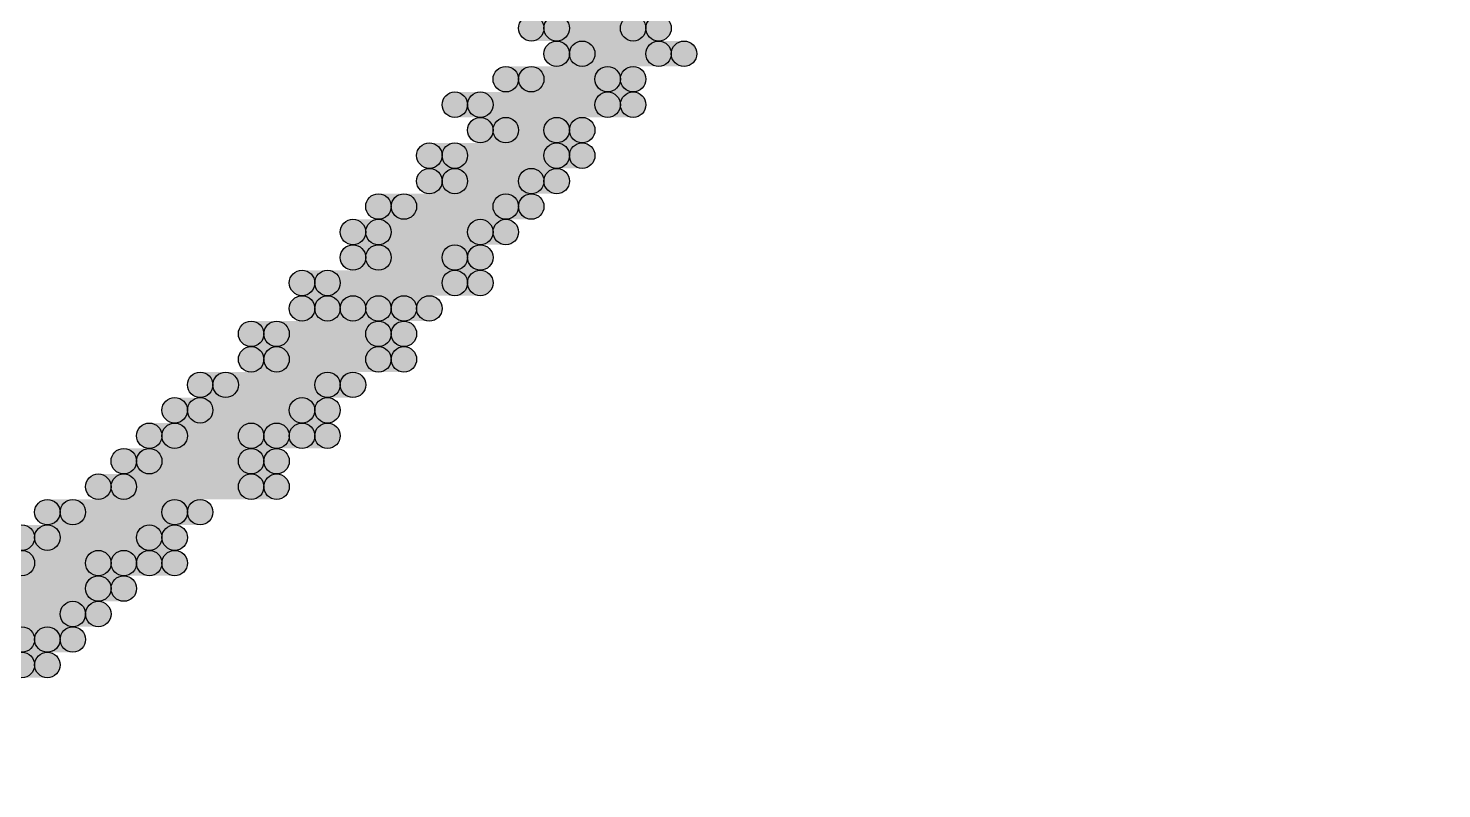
# Model space of a CAD drawing. Header units: millimetres. Extents: x 0 to 137, y 0 to 37.
# Drawn here: x 132.493 to 133.902, y 2.874 to 3.632 of the extents above; entities that cross this region are included whole.
import ezdxf

# ---------------------------------------------------------------- set-up
doc = ezdxf.new("R2010")
doc.units = ezdxf.units.MM
for name, color, linetype in [('KeepOutLayer', 6, 'Continuous'), ('TopLayer', 1, 'Continuous'), ('TopSolder', 216, 'Continuous')]:
    doc.layers.add(name, color=color, linetype=linetype)

msp = doc.modelspace()

# ---------------------------------------------------------------- hatches: boundary and pattern name
at = {"layer": 'TopLayer'}
h = msp.add_hatch(color=1, dxfattribs=at)
edge = h.paths.add_edge_path()
edge.add_arc((133.0198, 3.6322), 0.0127, 0, 360)
for points in [[(133.0198, 3.6195), (133.0198, 3.6449), (133.1214, 3.6449), (133.1214, 3.6195)], [(133.0452, 3.5941), (133.0452, 3.6195), (133.1468, 3.6195), (133.1468, 3.5941)], [(132.9944, 3.5687), (132.9944, 3.5941), (133.096, 3.5941), (133.096, 3.5687)], [(132.9436, 3.5433), (132.9436, 3.5687), (133.096, 3.5687), (133.096, 3.5433)], [(132.969, 3.5179), (132.969, 3.5433), (133.0452, 3.5433), (133.0452, 3.5179)], [(132.9182, 3.4925), (132.9182, 3.5179), (133.0452, 3.5179), (133.0452, 3.4925)], [(132.9182, 3.4671), (132.9182, 3.4925), (133.0198, 3.4925), (133.0198, 3.4671)], [(132.8674, 3.4417), (132.8674, 3.4671), (132.9944, 3.4671), (132.9944, 3.4417)], [(132.842, 3.4163), (132.842, 3.4417), (132.969, 3.4417), (132.969, 3.4163)], [(132.842, 3.3909), (132.842, 3.4163), (132.9436, 3.4163), (132.9436, 3.3909)], [(132.7912, 3.3655), (132.7912, 3.3909), (132.9436, 3.3909), (132.9436, 3.3655)], [(132.7912, 3.3401), (132.7912, 3.3655), (132.8166, 3.3655), (132.8166, 3.3401)], [(132.842, 3.3401), (132.842, 3.3655), (132.8928, 3.3655), (132.8928, 3.3401)], [(132.7404, 3.3147), (132.7404, 3.3401), (132.8674, 3.3401), (132.8674, 3.3147)], [(132.7404, 3.2893), (132.7404, 3.3147), (132.8674, 3.3147), (132.8674, 3.2893)], [(132.6896, 3.2639), (132.6896, 3.2893), (132.8166, 3.2893), (132.8166, 3.2639)], [(132.6642, 3.2385), (132.6642, 3.2639), (132.7912, 3.2639), (132.7912, 3.2385)], [(132.6388, 3.2131), (132.6388, 3.2385), (132.7404, 3.2385), (132.7404, 3.2131)], [(132.7658, 3.2131), (132.7658, 3.2385), (132.7912, 3.2385), (132.7912, 3.2131)], [(132.6134, 3.1877), (132.6134, 3.2131), (132.7404, 3.2131), (132.7404, 3.1877)], [(132.588, 3.1623), (132.588, 3.1877), (132.7404, 3.1877), (132.7404, 3.1623)], [(132.5372, 3.1369), (132.5372, 3.1623), (132.6642, 3.1623), (132.6642, 3.1369)], [(132.5118, 3.1115), (132.5118, 3.1369), (132.6388, 3.1369), (132.6388, 3.1115)], [(132.4864, 3.0861), (132.4864, 3.1115), (132.588, 3.1115), (132.588, 3.0861)], [(132.6134, 3.0861), (132.6134, 3.1115), (132.6388, 3.1115), (132.6388, 3.0861)], [(132.461, 3.0607), (132.461, 3.0861), (132.588, 3.0861), (132.588, 3.0607)], [(132.4102, 3.0353), (132.4102, 3.0607), (132.5626, 3.0607), (132.5626, 3.0353)], [(132.5118, 3.0099), (132.5118, 3.0353), (132.5372, 3.0353), (132.5372, 3.0099)], [(132.334, 2.9845), (132.334, 3.0099), (132.5118, 3.0099), (132.5118, 2.9845)]]:
    msp.add_hatch(color=1, dxfattribs=at).paths.add_polyline_path(points)
h = msp.add_hatch(color=1, dxfattribs=at)
edge = h.paths.add_edge_path()
edge.add_arc((133.1214, 3.6322), 0.0127, 0, 360)
h = msp.add_hatch(color=1, dxfattribs=at)
edge = h.paths.add_edge_path()
edge.add_arc((133.0452, 3.6068), 0.0127, 0, 360)
h = msp.add_hatch(color=1, dxfattribs=at)
edge = h.paths.add_edge_path()
edge.add_arc((133.1468, 3.6068), 0.0127, 0, 360)
h = msp.add_hatch(color=1, dxfattribs=at)
edge = h.paths.add_edge_path()
edge.add_arc((132.9944, 3.5814), 0.0127, 0, 360)
h = msp.add_hatch(color=1, dxfattribs=at)
edge = h.paths.add_edge_path()
edge.add_arc((133.096, 3.5814), 0.0127, 0, 360)
h = msp.add_hatch(color=1, dxfattribs=at)
edge = h.paths.add_edge_path()
edge.add_arc((132.9436, 3.556), 0.0127, 0, 360)
h = msp.add_hatch(color=1, dxfattribs=at)
edge = h.paths.add_edge_path()
edge.add_arc((133.096, 3.556), 0.0127, 0, 360)
h = msp.add_hatch(color=1, dxfattribs=at)
edge = h.paths.add_edge_path()
edge.add_arc((132.969, 3.5306), 0.0127, 0, 360)
h = msp.add_hatch(color=1, dxfattribs=at)
edge = h.paths.add_edge_path()
edge.add_arc((133.0452, 3.5306), 0.0127, 0, 360)
h = msp.add_hatch(color=1, dxfattribs=at)
edge = h.paths.add_edge_path()
edge.add_arc((132.9182, 3.5052), 0.0127, 0, 360)
h = msp.add_hatch(color=1, dxfattribs=at)
edge = h.paths.add_edge_path()
edge.add_arc((133.0452, 3.5052), 0.0127, 0, 360)
h = msp.add_hatch(color=1, dxfattribs=at)
edge = h.paths.add_edge_path()
edge.add_arc((132.9182, 3.4798), 0.0127, 0, 360)
h = msp.add_hatch(color=1, dxfattribs=at)
edge = h.paths.add_edge_path()
edge.add_arc((133.0198, 3.4798), 0.0127, 0, 360)
h = msp.add_hatch(color=1, dxfattribs=at)
edge = h.paths.add_edge_path()
edge.add_arc((132.8674, 3.4544), 0.0127, 0, 360)
h = msp.add_hatch(color=1, dxfattribs=at)
edge = h.paths.add_edge_path()
edge.add_arc((132.9944, 3.4544), 0.0127, 0, 360)
h = msp.add_hatch(color=1, dxfattribs=at)
edge = h.paths.add_edge_path()
edge.add_arc((132.842, 3.429), 0.0127, 0, 360)
h = msp.add_hatch(color=1, dxfattribs=at)
edge = h.paths.add_edge_path()
edge.add_arc((132.969, 3.429), 0.0127, 0, 360)
h = msp.add_hatch(color=1, dxfattribs=at)
edge = h.paths.add_edge_path()
edge.add_arc((132.842, 3.4036), 0.0127, 0, 360)
h = msp.add_hatch(color=1, dxfattribs=at)
edge = h.paths.add_edge_path()
edge.add_arc((132.9436, 3.4036), 0.0127, 0, 360)
h = msp.add_hatch(color=1, dxfattribs=at)
edge = h.paths.add_edge_path()
edge.add_arc((132.7912, 3.3782), 0.0127, 0, 360)
h = msp.add_hatch(color=1, dxfattribs=at)
edge = h.paths.add_edge_path()
edge.add_arc((132.9436, 3.3782), 0.0127, 0, 360)
h = msp.add_hatch(color=1, dxfattribs=at)
edge = h.paths.add_edge_path()
edge.add_arc((132.7912, 3.3528), 0.0127, 0, 360)
h = msp.add_hatch(color=1, dxfattribs=at)
edge = h.paths.add_edge_path()
edge.add_arc((132.8166, 3.3528), 0.0127, 0, 360)
h = msp.add_hatch(color=1, dxfattribs=at)
edge = h.paths.add_edge_path()
edge.add_arc((132.842, 3.3528), 0.0127, 0, 360)
h = msp.add_hatch(color=1, dxfattribs=at)
edge = h.paths.add_edge_path()
edge.add_arc((132.8928, 3.3528), 0.0127, 0, 360)
h = msp.add_hatch(color=1, dxfattribs=at)
edge = h.paths.add_edge_path()
edge.add_arc((132.7404, 3.3274), 0.0127, 0, 360)
h = msp.add_hatch(color=1, dxfattribs=at)
edge = h.paths.add_edge_path()
edge.add_arc((132.8674, 3.3274), 0.0127, 0, 360)
h = msp.add_hatch(color=1, dxfattribs=at)
edge = h.paths.add_edge_path()
edge.add_arc((132.7404, 3.302), 0.0127, 0, 360)
h = msp.add_hatch(color=1, dxfattribs=at)
edge = h.paths.add_edge_path()
edge.add_arc((132.8674, 3.302), 0.0127, 0, 360)
h = msp.add_hatch(color=1, dxfattribs=at)
edge = h.paths.add_edge_path()
edge.add_arc((132.6896, 3.2766), 0.0127, 0, 360)
h = msp.add_hatch(color=1, dxfattribs=at)
edge = h.paths.add_edge_path()
edge.add_arc((132.8166, 3.2766), 0.0127, 0, 360)
h = msp.add_hatch(color=1, dxfattribs=at)
edge = h.paths.add_edge_path()
edge.add_arc((132.6642, 3.2512), 0.0127, 0, 360)
h = msp.add_hatch(color=1, dxfattribs=at)
edge = h.paths.add_edge_path()
edge.add_arc((132.7912, 3.2512), 0.0127, 0, 360)
h = msp.add_hatch(color=1, dxfattribs=at)
edge = h.paths.add_edge_path()
edge.add_arc((132.6388, 3.2258), 0.0127, 0, 360)
h = msp.add_hatch(color=1, dxfattribs=at)
edge = h.paths.add_edge_path()
edge.add_arc((132.7404, 3.2258), 0.0127, 0, 360)
h = msp.add_hatch(color=1, dxfattribs=at)
edge = h.paths.add_edge_path()
edge.add_arc((132.7658, 3.2258), 0.0127, 0, 360)
h = msp.add_hatch(color=1, dxfattribs=at)
edge = h.paths.add_edge_path()
edge.add_arc((132.7912, 3.2258), 0.0127, 0, 360)
h = msp.add_hatch(color=1, dxfattribs=at)
edge = h.paths.add_edge_path()
edge.add_arc((132.6134, 3.2004), 0.0127, 0, 360)
h = msp.add_hatch(color=1, dxfattribs=at)
edge = h.paths.add_edge_path()
edge.add_arc((132.7404, 3.2004), 0.0127, 0, 360)
h = msp.add_hatch(color=1, dxfattribs=at)
edge = h.paths.add_edge_path()
edge.add_arc((132.588, 3.175), 0.0127, 0, 360)
h = msp.add_hatch(color=1, dxfattribs=at)
edge = h.paths.add_edge_path()
edge.add_arc((132.7404, 3.175), 0.0127, 0, 360)
h = msp.add_hatch(color=1, dxfattribs=at)
edge = h.paths.add_edge_path()
edge.add_arc((132.5372, 3.1496), 0.0127, 0, 360)
h = msp.add_hatch(color=1, dxfattribs=at)
edge = h.paths.add_edge_path()
edge.add_arc((132.6642, 3.1496), 0.0127, 0, 360)
h = msp.add_hatch(color=1, dxfattribs=at)
edge = h.paths.add_edge_path()
edge.add_arc((132.5118, 3.1242), 0.0127, 0, 360)
h = msp.add_hatch(color=1, dxfattribs=at)
edge = h.paths.add_edge_path()
edge.add_arc((132.6388, 3.1242), 0.0127, 0, 360)
h = msp.add_hatch(color=1, dxfattribs=at)
edge = h.paths.add_edge_path()
edge.add_arc((132.4864, 3.0988), 0.0127, 0, 360)
h = msp.add_hatch(color=1, dxfattribs=at)
edge = h.paths.add_edge_path()
edge.add_arc((132.588, 3.0988), 0.0127, 0, 360)
h = msp.add_hatch(color=1, dxfattribs=at)
edge = h.paths.add_edge_path()
edge.add_arc((132.6134, 3.0988), 0.0127, 0, 360)
h = msp.add_hatch(color=1, dxfattribs=at)
edge = h.paths.add_edge_path()
edge.add_arc((132.6388, 3.0988), 0.0127, 0, 360)
h = msp.add_hatch(color=1, dxfattribs=at)
edge = h.paths.add_edge_path()
edge.add_arc((132.588, 3.0734), 0.0127, 0, 360)
h = msp.add_hatch(color=1, dxfattribs=at)
edge = h.paths.add_edge_path()
edge.add_arc((132.5626, 3.048), 0.0127, 0, 360)
h = msp.add_hatch(color=1, dxfattribs=at)
edge = h.paths.add_edge_path()
edge.add_arc((132.4864, 3.0226), 0.0127, 0, 360)
h = msp.add_hatch(color=1, dxfattribs=at)
edge = h.paths.add_edge_path()
edge.add_arc((132.5118, 3.0226), 0.0127, 0, 360)
h = msp.add_hatch(color=1, dxfattribs=at)
edge = h.paths.add_edge_path()
edge.add_arc((132.5372, 3.0226), 0.0127, 0, 360)
h = msp.add_hatch(color=1, dxfattribs=at)
edge = h.paths.add_edge_path()
edge.add_arc((132.5118, 2.9972), 0.0127, 0, 360)
at = {"layer": 'TopSolder'}
h = msp.add_hatch(color=216, dxfattribs=at)
edge = h.paths.add_edge_path()
edge.add_arc((132.9944, 3.6322), 0.0127, 0, 360)
for points in [[(132.9944, 3.6195), (132.9944, 3.6449), (133.096, 3.6449), (133.096, 3.6195)], [(133.0198, 3.5941), (133.0198, 3.6195), (133.1214, 3.6195), (133.1214, 3.5941)], [(132.969, 3.5687), (132.969, 3.5941), (133.0706, 3.5941), (133.0706, 3.5687)], [(132.9182, 3.5433), (132.9182, 3.5687), (133.0706, 3.5687), (133.0706, 3.5433)], [(132.9436, 3.5179), (132.9436, 3.5433), (133.0198, 3.5433), (133.0198, 3.5179)], [(132.8928, 3.4925), (132.8928, 3.5179), (133.0198, 3.5179), (133.0198, 3.4925)], [(132.8928, 3.4671), (132.8928, 3.4925), (132.9944, 3.4925), (132.9944, 3.4671)], [(132.842, 3.4417), (132.842, 3.4671), (132.969, 3.4671), (132.969, 3.4417)], [(132.8166, 3.4163), (132.8166, 3.4417), (132.9436, 3.4417), (132.9436, 3.4163)], [(132.8166, 3.3909), (132.8166, 3.4163), (132.9182, 3.4163), (132.9182, 3.3909)], [(132.7658, 3.3655), (132.7658, 3.3909), (132.9182, 3.3909), (132.9182, 3.3655)], [(132.7658, 3.3401), (132.7658, 3.3655), (132.7912, 3.3655), (132.7912, 3.3401)], [(132.8166, 3.3401), (132.8166, 3.3655), (132.8674, 3.3655), (132.8674, 3.3401)], [(132.715, 3.3147), (132.715, 3.3401), (132.842, 3.3401), (132.842, 3.3147)], [(132.715, 3.2893), (132.715, 3.3147), (132.842, 3.3147), (132.842, 3.2893)], [(132.6642, 3.2639), (132.6642, 3.2893), (132.7912, 3.2893), (132.7912, 3.2639)], [(132.6388, 3.2385), (132.6388, 3.2639), (132.7658, 3.2639), (132.7658, 3.2385)], [(132.6134, 3.2131), (132.6134, 3.2385), (132.715, 3.2385), (132.715, 3.2131)], [(132.7404, 3.2131), (132.7404, 3.2385), (132.7658, 3.2385), (132.7658, 3.2131)], [(132.588, 3.1877), (132.588, 3.2131), (132.715, 3.2131), (132.715, 3.1877)], [(132.5626, 3.1623), (132.5626, 3.1877), (132.715, 3.1877), (132.715, 3.1623)], [(132.5118, 3.1369), (132.5118, 3.1623), (132.6388, 3.1623), (132.6388, 3.1369)], [(132.4864, 3.1115), (132.4864, 3.1369), (132.6134, 3.1369), (132.6134, 3.1115)], [(132.461, 3.0861), (132.461, 3.1115), (132.5626, 3.1115), (132.5626, 3.0861)], [(132.588, 3.0861), (132.588, 3.1115), (132.6134, 3.1115), (132.6134, 3.0861)], [(132.4356, 3.0607), (132.4356, 3.0861), (132.5626, 3.0861), (132.5626, 3.0607)], [(132.3848, 3.0353), (132.3848, 3.0607), (132.5372, 3.0607), (132.5372, 3.0353)], [(132.4864, 3.0099), (132.4864, 3.0353), (132.5118, 3.0353), (132.5118, 3.0099)]]:
    msp.add_hatch(color=216, dxfattribs=at).paths.add_polyline_path(points)
h = msp.add_hatch(color=216, dxfattribs=at)
edge = h.paths.add_edge_path()
edge.add_arc((133.096, 3.6322), 0.0127, 0, 360)
h = msp.add_hatch(color=216, dxfattribs=at)
edge = h.paths.add_edge_path()
edge.add_arc((133.0198, 3.6068), 0.0127, 0, 360)
h = msp.add_hatch(color=216, dxfattribs=at)
edge = h.paths.add_edge_path()
edge.add_arc((133.1214, 3.6068), 0.0127, 0, 360)
h = msp.add_hatch(color=216, dxfattribs=at)
edge = h.paths.add_edge_path()
edge.add_arc((132.969, 3.5814), 0.0127, 0, 360)
h = msp.add_hatch(color=216, dxfattribs=at)
edge = h.paths.add_edge_path()
edge.add_arc((133.0706, 3.5814), 0.0127, 0, 360)
h = msp.add_hatch(color=216, dxfattribs=at)
edge = h.paths.add_edge_path()
edge.add_arc((132.9182, 3.556), 0.0127, 0, 360)
h = msp.add_hatch(color=216, dxfattribs=at)
edge = h.paths.add_edge_path()
edge.add_arc((133.0706, 3.556), 0.0127, 0, 360)
h = msp.add_hatch(color=216, dxfattribs=at)
edge = h.paths.add_edge_path()
edge.add_arc((132.9436, 3.5306), 0.0127, 0, 360)
h = msp.add_hatch(color=216, dxfattribs=at)
edge = h.paths.add_edge_path()
edge.add_arc((133.0198, 3.5306), 0.0127, 0, 360)
h = msp.add_hatch(color=216, dxfattribs=at)
edge = h.paths.add_edge_path()
edge.add_arc((132.8928, 3.5052), 0.0127, 0, 360)
h = msp.add_hatch(color=216, dxfattribs=at)
edge = h.paths.add_edge_path()
edge.add_arc((133.0198, 3.5052), 0.0127, 0, 360)
h = msp.add_hatch(color=216, dxfattribs=at)
edge = h.paths.add_edge_path()
edge.add_arc((132.8928, 3.4798), 0.0127, 0, 360)
h = msp.add_hatch(color=216, dxfattribs=at)
edge = h.paths.add_edge_path()
edge.add_arc((132.9944, 3.4798), 0.0127, 0, 360)
h = msp.add_hatch(color=216, dxfattribs=at)
edge = h.paths.add_edge_path()
edge.add_arc((132.842, 3.4544), 0.0127, 0, 360)
h = msp.add_hatch(color=216, dxfattribs=at)
edge = h.paths.add_edge_path()
edge.add_arc((132.969, 3.4544), 0.0127, 0, 360)
h = msp.add_hatch(color=216, dxfattribs=at)
edge = h.paths.add_edge_path()
edge.add_arc((132.8166, 3.429), 0.0127, 0, 360)
h = msp.add_hatch(color=216, dxfattribs=at)
edge = h.paths.add_edge_path()
edge.add_arc((132.9436, 3.429), 0.0127, 0, 360)
h = msp.add_hatch(color=216, dxfattribs=at)
edge = h.paths.add_edge_path()
edge.add_arc((132.8166, 3.4036), 0.0127, 0, 360)
h = msp.add_hatch(color=216, dxfattribs=at)
edge = h.paths.add_edge_path()
edge.add_arc((132.9182, 3.4036), 0.0127, 0, 360)
h = msp.add_hatch(color=216, dxfattribs=at)
edge = h.paths.add_edge_path()
edge.add_arc((132.7658, 3.3782), 0.0127, 0, 360)
h = msp.add_hatch(color=216, dxfattribs=at)
edge = h.paths.add_edge_path()
edge.add_arc((132.9182, 3.3782), 0.0127, 0, 360)
h = msp.add_hatch(color=216, dxfattribs=at)
edge = h.paths.add_edge_path()
edge.add_arc((132.7658, 3.3528), 0.0127, 0, 360)
h = msp.add_hatch(color=216, dxfattribs=at)
edge = h.paths.add_edge_path()
edge.add_arc((132.7912, 3.3528), 0.0127, 0, 360)
h = msp.add_hatch(color=216, dxfattribs=at)
edge = h.paths.add_edge_path()
edge.add_arc((132.8166, 3.3528), 0.0127, 0, 360)
h = msp.add_hatch(color=216, dxfattribs=at)
edge = h.paths.add_edge_path()
edge.add_arc((132.8674, 3.3528), 0.0127, 0, 360)
h = msp.add_hatch(color=216, dxfattribs=at)
edge = h.paths.add_edge_path()
edge.add_arc((132.715, 3.3274), 0.0127, 0, 360)
h = msp.add_hatch(color=216, dxfattribs=at)
edge = h.paths.add_edge_path()
edge.add_arc((132.842, 3.3274), 0.0127, 0, 360)
h = msp.add_hatch(color=216, dxfattribs=at)
edge = h.paths.add_edge_path()
edge.add_arc((132.715, 3.302), 0.0127, 0, 360)
h = msp.add_hatch(color=216, dxfattribs=at)
edge = h.paths.add_edge_path()
edge.add_arc((132.842, 3.302), 0.0127, 0, 360)
h = msp.add_hatch(color=216, dxfattribs=at)
edge = h.paths.add_edge_path()
edge.add_arc((132.6642, 3.2766), 0.0127, 0, 360)
h = msp.add_hatch(color=216, dxfattribs=at)
edge = h.paths.add_edge_path()
edge.add_arc((132.7912, 3.2766), 0.0127, 0, 360)
h = msp.add_hatch(color=216, dxfattribs=at)
edge = h.paths.add_edge_path()
edge.add_arc((132.6388, 3.2512), 0.0127, 0, 360)
h = msp.add_hatch(color=216, dxfattribs=at)
edge = h.paths.add_edge_path()
edge.add_arc((132.7658, 3.2512), 0.0127, 0, 360)
h = msp.add_hatch(color=216, dxfattribs=at)
edge = h.paths.add_edge_path()
edge.add_arc((132.6134, 3.2258), 0.0127, 0, 360)
h = msp.add_hatch(color=216, dxfattribs=at)
edge = h.paths.add_edge_path()
edge.add_arc((132.715, 3.2258), 0.0127, 0, 360)
h = msp.add_hatch(color=216, dxfattribs=at)
edge = h.paths.add_edge_path()
edge.add_arc((132.7404, 3.2258), 0.0127, 0, 360)
h = msp.add_hatch(color=216, dxfattribs=at)
edge = h.paths.add_edge_path()
edge.add_arc((132.7658, 3.2258), 0.0127, 0, 360)
h = msp.add_hatch(color=216, dxfattribs=at)
edge = h.paths.add_edge_path()
edge.add_arc((132.588, 3.2004), 0.0127, 0, 360)
h = msp.add_hatch(color=216, dxfattribs=at)
edge = h.paths.add_edge_path()
edge.add_arc((132.715, 3.2004), 0.0127, 0, 360)
h = msp.add_hatch(color=216, dxfattribs=at)
edge = h.paths.add_edge_path()
edge.add_arc((132.5626, 3.175), 0.0127, 0, 360)
h = msp.add_hatch(color=216, dxfattribs=at)
edge = h.paths.add_edge_path()
edge.add_arc((132.715, 3.175), 0.0127, 0, 360)
h = msp.add_hatch(color=216, dxfattribs=at)
edge = h.paths.add_edge_path()
edge.add_arc((132.5118, 3.1496), 0.0127, 0, 360)
h = msp.add_hatch(color=216, dxfattribs=at)
edge = h.paths.add_edge_path()
edge.add_arc((132.6388, 3.1496), 0.0127, 0, 360)
h = msp.add_hatch(color=216, dxfattribs=at)
edge = h.paths.add_edge_path()
edge.add_arc((132.4864, 3.1242), 0.0127, 0, 360)
h = msp.add_hatch(color=216, dxfattribs=at)
edge = h.paths.add_edge_path()
edge.add_arc((132.6134, 3.1242), 0.0127, 0, 360)
h = msp.add_hatch(color=216, dxfattribs=at)
edge = h.paths.add_edge_path()
edge.add_arc((132.5626, 3.0988), 0.0127, 0, 360)
h = msp.add_hatch(color=216, dxfattribs=at)
edge = h.paths.add_edge_path()
edge.add_arc((132.588, 3.0988), 0.0127, 0, 360)
h = msp.add_hatch(color=216, dxfattribs=at)
edge = h.paths.add_edge_path()
edge.add_arc((132.6134, 3.0988), 0.0127, 0, 360)
h = msp.add_hatch(color=216, dxfattribs=at)
edge = h.paths.add_edge_path()
edge.add_arc((132.5626, 3.0734), 0.0127, 0, 360)
h = msp.add_hatch(color=216, dxfattribs=at)
edge = h.paths.add_edge_path()
edge.add_arc((132.5372, 3.048), 0.0127, 0, 360)
h = msp.add_hatch(color=216, dxfattribs=at)
edge = h.paths.add_edge_path()
edge.add_arc((132.4864, 3.0226), 0.0127, 0, 360)
h = msp.add_hatch(color=216, dxfattribs=at)
edge = h.paths.add_edge_path()
edge.add_arc((132.5118, 3.0226), 0.0127, 0, 360)
h = msp.add_hatch(color=216, dxfattribs=at)
edge = h.paths.add_edge_path()
edge.add_arc((132.4864, 2.9972), 0.0127, 0, 360)

# ---------------------------------------------------------------- linework, layer by layer
at = {"layer": 'KeepOutLayer', "const_width": 0.254}
msp.add_lwpolyline([(136.398, 3.81, -0.414214), (132.588, 0)], format="xyb", dxfattribs=at)
at = {"layer": 'TopLayer'}
for centre in [(133.0198, 3.6322), (133.1214, 3.6322), (133.0452, 3.6068), (133.1468, 3.6068), (132.9944, 3.5814), (133.096, 3.5814), (132.9436, 3.556), (133.096, 3.556), (132.969, 3.5306), (133.0452, 3.5306), (132.9182, 3.5052), (133.0452, 3.5052), (132.9182, 3.4798), (133.0198, 3.4798), (132.8674, 3.4544), (132.9944, 3.4544), (132.842, 3.429), (132.969, 3.429), (132.842, 3.4036), (132.9436, 3.4036), (132.7912, 3.3782), (132.9436, 3.3782), (132.7912, 3.3528), (132.8166, 3.3528), (132.842, 3.3528), (132.8928, 3.3528), (132.7404, 3.3274), (132.8674, 3.3274), (132.7404, 3.302), (132.8674, 3.302), (132.6896, 3.2766), (132.8166, 3.2766), (132.6642, 3.2512), (132.7912, 3.2512), (132.6388, 3.2258), (132.7404, 3.2258), (132.7658, 3.2258), (132.7912, 3.2258), (132.6134, 3.2004), (132.7404, 3.2004), (132.588, 3.175), (132.7404, 3.175), (132.5372, 3.1496), (132.6642, 3.1496), (132.5118, 3.1242), (132.6388, 3.1242), (132.4864, 3.0988), (132.588, 3.0988), (132.6134, 3.0988), (132.6388, 3.0988), (132.588, 3.0734), (132.5626, 3.048), (132.4864, 3.0226), (132.5118, 3.0226), (132.5372, 3.0226), (132.5118, 2.9972)]:
    msp.add_circle(centre, 0.0127, dxfattribs=at)
at = {"layer": 'TopSolder'}
for centre in [(132.9944, 3.6322), (133.096, 3.6322), (133.0198, 3.6068), (133.1214, 3.6068), (132.969, 3.5814), (133.0706, 3.5814), (132.9182, 3.556), (133.0706, 3.556), (132.9436, 3.5306), (133.0198, 3.5306), (132.8928, 3.5052), (133.0198, 3.5052), (132.8928, 3.4798), (132.9944, 3.4798), (132.842, 3.4544), (132.969, 3.4544), (132.8166, 3.429), (132.9436, 3.429), (132.8166, 3.4036), (132.9182, 3.4036), (132.7658, 3.3782), (132.9182, 3.3782), (132.7658, 3.3528), (132.7912, 3.3528), (132.8166, 3.3528), (132.8674, 3.3528), (132.715, 3.3274), (132.842, 3.3274), (132.715, 3.302), (132.842, 3.302), (132.6642, 3.2766), (132.7912, 3.2766), (132.6388, 3.2512), (132.7658, 3.2512), (132.6134, 3.2258), (132.715, 3.2258), (132.7404, 3.2258), (132.7658, 3.2258), (132.588, 3.2004), (132.715, 3.2004), (132.5626, 3.175), (132.715, 3.175), (132.5118, 3.1496), (132.6388, 3.1496), (132.4864, 3.1242), (132.6134, 3.1242), (132.5626, 3.0988), (132.588, 3.0988), (132.6134, 3.0988), (132.5626, 3.0734), (132.5372, 3.048), (132.4864, 3.0226), (132.5118, 3.0226), (132.4864, 2.9972)]:
    msp.add_circle(centre, 0.0127, dxfattribs=at)

doc.saveas('drawing.dxf')
